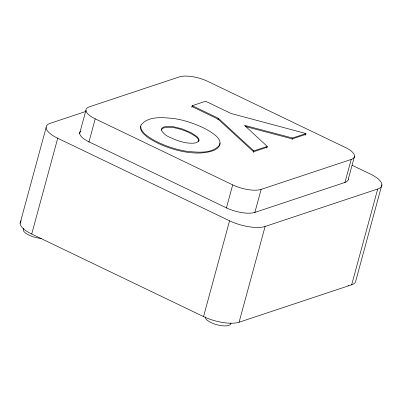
<?xml version="1.0" encoding="UTF-8"?>
<svg xmlns="http://www.w3.org/2000/svg" width="402" height="402" viewBox="0 0 402 402"><rect width="100%" height="100%" fill="white"/><g stroke="black" fill="none" stroke-linecap="round" stroke-linejoin="round"><path stroke-width="0.6" d="M20.1 223.281L46.124 127.504M381.9 184.769L355.876 280.546A26.492 9.276 15.2 0 1 351.68 284.787L239.084 322.228A26.492 9.276 15.2 0 1 203.533 316.59L31.703 234.034L57.727 138.258A26.492 9.276 15.2 0 1 50.32 123.258L86.068 111.374M79.606 133.58L85.948 110.233M88.887 142.187L95.229 118.841A21.19 7.422 15.2 0 1 89.309 106.842L179.382 76.888A21.19 7.422 15.2 0 1 207.824 81.4L345.288 147.444A21.19 7.422 15.2 0 1 351.207 159.443L344.866 182.789M191.754 107.379L192.211 105.696L205.598 101.244L231.1 113.5L305.972 133.544L305.515 135.228M217.839 119.907L218.296 118.228L192.211 105.696M226.351 208.226L232.693 184.88L95.229 118.841M203.533 316.59L229.557 220.814L57.727 138.258M253.335 152.579L253.788 150.896L267.25 146.418L244.527 125.359L292.51 138.022L305.972 133.544M266.792 148.102L267.25 146.418M254.793 212.738L261.134 189.392L351.207 159.443M239.084 322.228L265.109 226.452L377.699 189.01A26.492 9.276 15.2 0 0 370.297 174.011L352.207 165.322M292.053 139.705L292.51 138.022M348.227 179.392L354.569 156.046M351.68 284.787L377.699 189.01M198.658 141.655C199.171 137.414 193.724 135.449 190.819 133.514C185.297 130.68 179.372 128.534 173.217 127.6A15.457 5.412 15.2 0 0 168.684 127.253C166.101 127.439 162.147 127.369 161.107 130.288M219.758 144.826C212.286 154.077 197.98 152.318 187.362 151.383A34.708 12.155 15.2 0 1 176.508 149.137C166.865 146.469 157.453 142.67 149.041 137.213C145.434 134.549 140.71 131.338 140.705 126.349M267.018 147.283L253.556 151.755L218.06 119.087L191.975 106.555M305.736 134.404L292.274 138.881L245.496 126.535M218.296 118.228L253.788 150.896M219.834 142.966L219.874 144.358M31.703 234.034A26.492 9.276 15.2 0 1 21.256 220.723M265.109 226.452A26.492 9.276 15.2 0 1 229.557 220.814M80.626 131.183A21.19 7.422 15.2 0 0 88.983 141.836L226.447 207.874A21.19 7.422 15.2 0 0 254.888 212.387L344.961 182.438A21.19 7.422 15.2 0 0 348.323 179.041M41.305 238.416A13.246 4.638 15.2 0 1 27.577 234.396A13.246 4.638 15.2 0 1 23.788 228.522M230.869 322.972A13.246 4.638 15.2 0 1 217.944 325.002A13.246 4.638 15.2 0 1 205.256 316.836M348.514 285.571A13.246 4.638 15.2 0 1 348.042 285.752M261.134 189.392A21.19 7.422 15.2 0 1 232.693 184.88M141.037 125.017C138.715 130.756 144.75 135.203 148.805 138.072C157.222 143.529 166.634 147.333 176.277 149.996A34.708 12.155 15.2 0 0 187.131 152.242C195.352 153.368 203.925 153.594 211.919 151.057C216.442 149.986 221.753 145.831 219.643 140.65A34.667 12.14 15.2 0 0 216.1 135.971C207.025 128.328 195.638 124.002 184.372 120.726A34.889 12.216 15.2 0 0 173.478 118.469C162.865 117.55 148.474 115.706 141.037 125.017M199.06 140.223C197.337 143.966 191.945 143.197 188.528 143.097C182.468 142.419 176.604 140.459 171.111 137.856C163.845 135.454 155.001 126.308 168.915 126.394A15.457 5.412 15.2 0 1 173.453 126.741L182.056 128.841L191.056 132.655L197.201 136.76L198.849 138.941L199.06 140.223"/></g></svg>
